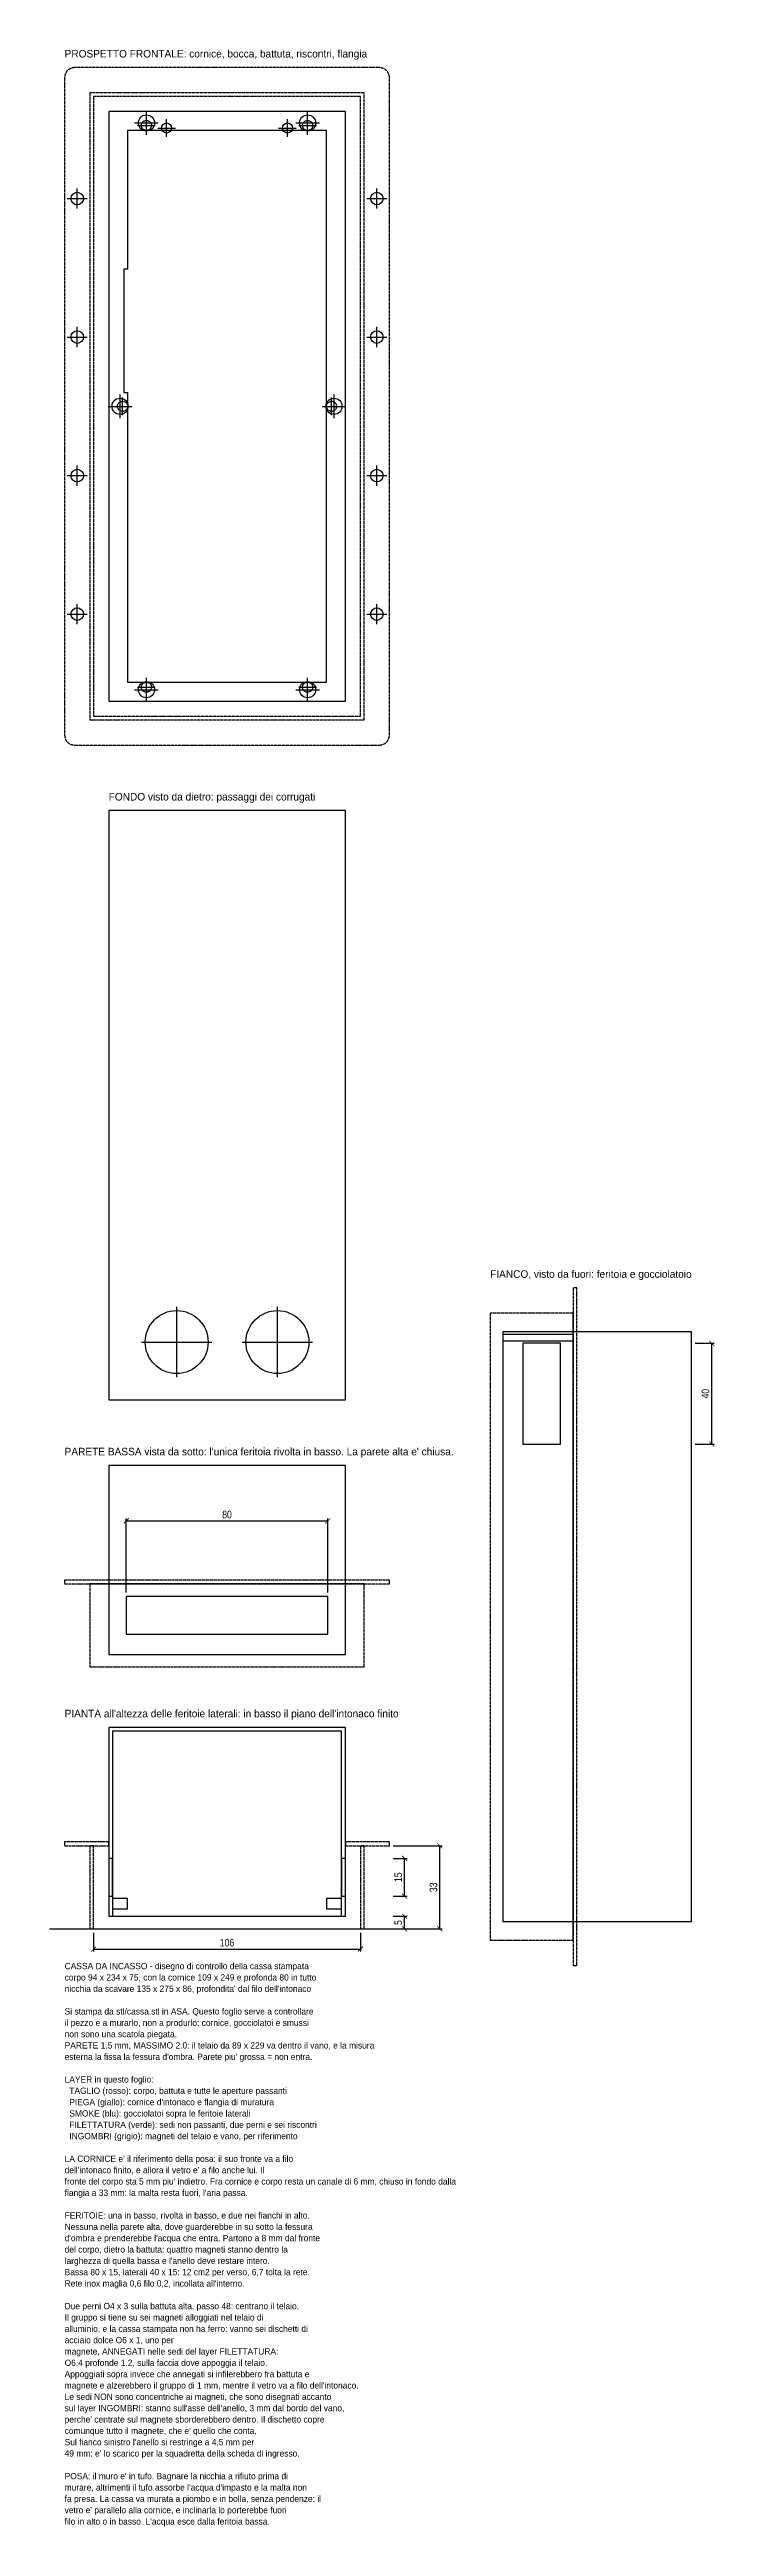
# Model space of a CAD drawing. Header units: millimetres. Extents: x -70 to 194, y -237 to 746.
import ezdxf

# ---------------------------------------------------------------- set-up
doc = ezdxf.new("R2010")
doc.units = ezdxf.units.MM
doc.linetypes.add('DASHED', pattern=[1.524, 1.27, -0.254])
doc.linetypes.add('DASHED2', pattern=[0.762, 0.635, -0.127])
for name, color, linetype in [('FILETTATURA', 3, 'CONTINUOUS'), ('INGOMBRI', 8, 'DASHED2'), ('NOTE', 6, 'CONTINUOUS'), ('PIEGA', 2, 'DASHED'), ('QUOTE', 8, 'CONTINUOUS'), ('SMOKE', 5, 'CONTINUOUS'), ('TAGLIO', 1, 'CONTINUOUS')]:
    doc.layers.add(name, color=color, linetype=linetype)
doc.styles.add('OpenSansCondensed-Light', font='OpenSansCondensed-Light.ttf')
doc.dimstyles.new('EZDXF', dxfattribs={"dimtxt": 3, "dimasz": 2, "dimexe": 1, "dimexo": 1.5, "dimgap": 1, "dimtad": 1, "dimdec": 1, "dimzin": 12, "dimdsep": 46, "dimtxsty": 'OpenSansCondensed-Light', "dimblk": 'ARCHTICK', "dimcen": 2.5, "dimazin": 3, "dimtfac": 0.5, "dimtmove": 2, "dimatfit": 3})

# ---------------------------------------------------------------- blocks, each defined once
blk = doc.blocks.new('_ARCHTICK')
at = {"color": 0, "linetype": 'BYBLOCK', "const_width": 0.15}
blk.add_lwpolyline([(-0.5, -0.5), (0.5, 0.5)], dxfattribs=at)

msp = doc.modelspace()

# ---------------------------------------------------------------- linework, layer by layer
at = {"layer": 'FILETTATURA'}
for centre, radius in [((-32, 717), 3.2), ((32, 717), 3.2), ((-24, 715), 2), ((24, 715), 2), ((-42.5, 604.5), 3.2), ((42.5, 604.5), 3.2), ((-32, 492), 3.2), ((32, 492), 3.2)]:
    msp.add_circle(centre, radius, dxfattribs=at)
at = {"layer": 'INGOMBRI'}
msp.add_lwpolyline([(-45.5, 5), (45.5, 5), (45.5, 78.5), (-45.5, 78.5)], close=True, dxfattribs=at)
for centre in [(-32, 716), (32, 716), (-41.5, 604.5), (41.5, 604.5), (-32, 493), (32, 493)]:
    msp.add_circle(centre, 2, dxfattribs=at)
at = {"layer": 'PIEGA'}
msp.add_lwpolyline([(-60.5, 470), (60.5, 470, 0.414214), (64.5, 474), (64.5, 735, 0.414214), (60.5, 739), (-60.5, 739, 0.414214), (-64.5, 735), (-64.5, 474, 0.414214)], format="xyb", close=True, dxfattribs=at)
for points in [[(-54.5, 480), (54.5, 480), (54.5, 729), (-54.5, 729)], [(-53, 481.5), (53, 481.5), (53, 727.5), (-53, 727.5)], [(137.5, -14.5), (139, -14.5), (139, 254.5), (137.5, 254.5)], [(104.5, -4.5), (137.5, -4.5), (137.5, 244.5), (104.5, 244.5)], [(-64.5, 137), (64.5, 137), (64.5, 138.5), (-64.5, 138.5)], [(-54.5, 104), (54.5, 104), (54.5, 137), (-54.5, 137)], [(-64.5, 33), (-47, 33), (-47, 34.5), (-64.5, 34.5)], [(-54.5, 0), (-53, 0), (-53, 33), (-54.5, 33)], [(47, 33), (64.5, 33), (64.5, 34.5), (47, 34.5)], [(53, 0), (54.5, 0), (54.5, 33), (53, 33)]]:
    msp.add_lwpolyline(points, close=True, dxfattribs=at)
at = {"layer": 'QUOTE'}
for p, q in [((-32, 712.3), (-32, 721.7)), ((-32, 712.5), (-32, 719.5)), ((-24, 711.5), (-24, 718.5)), ((24, 711.5), (24, 718.5)), ((32, 712.3), (32, 721.7)), ((32, 712.5), (32, 719.5)), ((-36.7, 717), (-27.3, 717)), ((-35.5, 716), (-28.5, 716)), ((-27.5, 715), (-20.5, 715)), ((20.5, 715), (27.5, 715)), ((27.3, 717), (36.7, 717)), ((28.5, 716), (35.5, 716)), ((-59.5, 683), (-59.5, 691)), ((59.5, 683), (59.5, 691)), ((-63.5, 687), (-55.5, 687)), ((55.5, 687), (63.5, 687)), ((-63.5, 632), (-55.5, 632)), ((-59.5, 628), (-59.5, 636)), ((55.5, 632), (63.5, 632)), ((59.5, 628), (59.5, 636)), ((-47.2, 604.5), (-37.8, 604.5)), ((-45, 604.5), (-38, 604.5)), ((-42.5, 599.8), (-42.5, 609.2)), ((-41.5, 601), (-41.5, 608)), ((37.8, 604.5), (47.2, 604.5)), ((38, 604.5), (45, 604.5)), ((41.5, 601), (41.5, 608)), ((42.5, 599.8), (42.5, 609.2)), ((-59.5, 573), (-59.5, 581)), ((59.5, 573), (59.5, 581)), ((-63.5, 577), (-55.5, 577)), ((55.5, 577), (63.5, 577)), ((-63.5, 522), (-55.5, 522)), ((-59.5, 518), (-59.5, 526)), ((55.5, 522), (63.5, 522)), ((59.5, 518), (59.5, 526)), ((-36.7, 492), (-27.3, 492)), ((-35.5, 493), (-28.5, 493)), ((-32, 487.3), (-32, 496.7)), ((-32, 489.5), (-32, 496.5)), ((27.3, 492), (36.7, 492)), ((28.5, 493), (35.5, 493)), ((32, 487.3), (32, 496.7)), ((32, 489.5), (32, 496.5)), ((-20, 219), (-20, 247)), ((20, 219), (20, 247)), ((-34, 233), (-6, 233)), ((6, 233), (34, 233)), ((-70.5, 0), (70.5, 0))]:
    msp.add_line(p, q, dxfattribs=at)
at = {"layer": 'SMOKE'}
msp.add_lwpolyline([(109.5, 233.5), (137.5, 233.5), (137.5, 236), (109.5, 236)], close=True, dxfattribs=at)
at = {"layer": 'TAGLIO'}
for points in [[(-47, 487.5), (47, 487.5), (47, 721.5), (-47, 721.5)], [(-39.5, 495), (39.5, 495), (39.5, 714), (-39.5, 714), (-39.5, 659), (-40.95, 659), (-40.95, 610), (-39.5, 610)], [(-47, 210), (47, 210), (47, 444), (-47, 444)], [(109.5, 3), (184.5, 3), (184.5, 237), (109.5, 237)], [(117.5, 192.5), (132.5, 192.5), (132.5, 232.5), (117.5, 232.5)], [(-47, 109), (47, 109), (47, 184), (-47, 184)], [(-40, 117), (40, 117), (40, 132), (-40, 132)], [(-47, 5), (47, 5), (47, 80), (-47, 80)], [(-47, 13), (-45.5, 13), (-45.5, 28), (-47, 28)], [(45.5, 13), (47, 13), (47, 28), (45.5, 28)], [(-45.5, 8), (-39.5, 8), (-39.5, 12), (-45.5, 12)], [(39.5, 8), (45.5, 8), (45.5, 12), (39.5, 12)]]:
    msp.add_lwpolyline(points, close=True, dxfattribs=at)
for centre, radius in [((-59.5, 687), 2.5), ((59.5, 687), 2.5), ((-59.5, 632), 2.5), ((59.5, 632), 2.5), ((-59.5, 577), 2.5), ((59.5, 577), 2.5), ((-59.5, 522), 2.5), ((59.5, 522), 2.5), ((-20, 233), 12.5), ((20, 233), 12.5)]:
    msp.add_circle(centre, radius, dxfattribs=at)

# ---------------------------------------------------------------- texts
at = {"layer": 'NOTE'}
for s, height, p in [('PROSPETTO FRONTALE: cornice, bocca, battuta, riscontri, flangia', 3, (-64.5, 743)), ('FONDO visto da dietro: passaggi dei corrugati', 3, (-47, 448)), ('FIANCO, visto da fuori: feritoia e gocciolatoio', 3, (104.5, 258.5)), ("PARETE BASSA vista da sotto: l'unica feritoia rivolta in basso. La parete alta e' chiusa.", 3, (-64.5, 188)), ("PIANTA all'altezza delle feritoie laterali: in basso il piano dell'intonaco finito", 3, (-64.5, 84)), ('corpo 94 x 234 x 75, con la cornice 109 x 249 e profonda 80 in tutto', 2.5, (-64.5, -20.5)), ('CASSA DA INCASSO - disegno di controllo della cassa stampata', 2.5, (-64.5, -16)), ("nicchia da scavare 135 x 275 x 86, profondita' dal filo dell'intonaco", 2.5, (-64.5, -25)), ('Si stampa da stl/cassa.stl in ASA. Questo foglio serve a controllare', 2.5, (-64.5, -34)), ('il pezzo e a murarlo, non a produrlo: cornice, gocciolatoi e smussi', 2.5, (-64.5, -38.5)), ('non sono una scatola piegata.', 2.5, (-64.5, -43)), ('PARETE 1.5 mm, MASSIMO 2.0: il telaio da 89 x 229 va dentro il vano, e la misura', 2.5, (-64.5, -47.5)), ("esterna la fissa la fessura d'ombra. Parete piu' grossa = non entra.", 2.5, (-64.5, -52)), ('LAYER in questo foglio:', 2.5, (-64.5, -61)), ('  TAGLIO (rosso): corpo, battuta e tutte le aperture passanti', 2.5, (-64.5, -65.5)), ("  PIEGA (giallo): cornice d'intonaco e flangia di muratura", 2.5, (-64.5, -70)), ('  SMOKE (blu): gocciolatoi sopra le feritoie laterali', 2.5, (-64.5, -74.5)), ('  FILETTATURA (verde): sedi non passanti, due perni e sei riscontri', 2.5, (-64.5, -79)), ('  INGOMBRI (grigio): magneti del telaio e vano, per riferimento', 2.5, (-64.5, -83.5)), ("dell'intonaco finito, e allora il vetro e' a filo anche lui. Il", 2.5, (-64.5, -97)), ("LA CORNICE e' il riferimento della posa: il suo fronte va a filo", 2.5, (-64.5, -92.5)), ("fronte del corpo sta 5 mm piu' indietro. Fra cornice e corpo resta un canale di 6 mm, chiuso in fondo dalla", 2.5, (-64.5, -101.5)), ("flangia a 33 mm: la malta resta fuori, l'aria passa.", 2.5, (-64.5, -106)), ('FERITOIE: una in basso, rivolta in basso, e due nei fianchi in alto.', 2.5, (-64.5, -115)), ('Nessuna nella parete alta, dove guarderebbe in su sotto la fessura', 2.5, (-64.5, -119.5)), ("d'ombra e prenderebbe l'acqua che entra. Partono a 8 mm dal fronte", 2.5, (-64.5, -124)), ('del corpo, dietro la battuta: quattro magneti stanno dentro la', 2.5, (-64.5, -128.5)), ("larghezza di quella bassa e l'anello deve restare intero.", 2.5, (-64.5, -133)), ('Bassa 80 x 15, laterali 40 x 15: 12 cm2 per verso, 6,7 tolta la rete.', 2.5, (-64.5, -137.5)), ("Rete inox maglia 0,6 filo 0,2, incollata all'interno.", 2.5, (-64.5, -142)), ('Due perni O4 x 3 sulla battuta alta, passo 48: centrano il telaio.', 2.5, (-64.5, -151)), ('Il gruppo si tiene su sei magneti alloggiati nel telaio di', 2.5, (-64.5, -155.5)), ('alluminio, e la cassa stampata non ha ferro: vanno sei dischetti di', 2.5, (-64.5, -160)), ('acciaio dolce O6 x 1, uno per', 2.5, (-64.5, -164.5)), ('magnete, ANNEGATI nelle sedi del layer FILETTATURA:', 2.5, (-64.5, -169)), ('Appoggiati sopra invece che annegati si infilerebbero fra battuta e', 2.5, (-64.5, -178)), ('O6.4 profonde 1.2, sulla faccia dove appoggia il telaio.', 2.5, (-64.5, -173.5)), ("magnete e alzerebbero il gruppo di 1 mm, mentre il vetro va a filo dell'intonaco.", 2.5, (-64.5, -182.5)), ('Le sedi NON sono concentriche ai magneti, che sono disegnati accanto', 2.5, (-64.5, -187)), ("sul layer INGOMBRI: stanno sull'asse dell'anello, 3 mm dal bordo del vano,", 2.5, (-64.5, -191.5)), ("perche' centrate sul magnete sborderebbero dentro. Il dischetto copre", 2.5, (-64.5, -196)), ("comunque tutto il magnete, che e' quello che conta.", 2.5, (-64.5, -200.5)), ("Sul fianco sinistro l'anello si restringe a 4,5 mm per", 2.5, (-64.5, -205)), ("49 mm: e' lo scarico per la squadretta della scheda di ingresso.", 2.5, (-64.5, -209.5)), ("POSA: il muro e' in tufo. Bagnare la nicchia a rifiuto prima di", 2.5, (-64.5, -218.5)), ('fa presa. La cassa va murata a piombo e in bolla, senza pendenze: il', 2.5, (-64.5, -227.5)), ("murare, altrimenti il tufo assorbe l'acqua d'impasto e la malta non", 2.5, (-64.5, -223)), ("vetro e' parallelo alla cornice, e inclinarla lo porterebbe fuori", 2.5, (-64.5, -232)), ("filo in alto o in basso. L'acqua esce dalla feritoia bassa.", 2.5, (-64.5, -236.5))]:
    msp.add_text(s, height=height, dxfattribs=at).set_placement(p)

# ---------------------------------------------------------------- dimensions: what is measured, and where the dimension line sits
at = {"layer": 'QUOTE'}
for base, p1, p2 in [((192.5, 192.5), (184.5, 192.5), (184.5, 232.5)), ((84.5, 0), (64.5, 0), (64.5, 33)), ((70.5, 13), (64.5, 13), (64.5, 28)), ((70.5, 0), (64.5, 0), (64.5, 5))]:
    msp.add_linear_dim(base=base, p1=p1, p2=p2, angle=90, dimstyle='EZDXF', dxfattribs=at).render()
for base, p1, p2 in [((-40, 162), (-40, 132), (40, 132)), ((-53, -8), (-53, 0), (53, 0))]:
    msp.add_linear_dim(base=base, p1=p1, p2=p2, dimstyle='EZDXF', dxfattribs=at).render()

doc.saveas('drawing.dxf')
